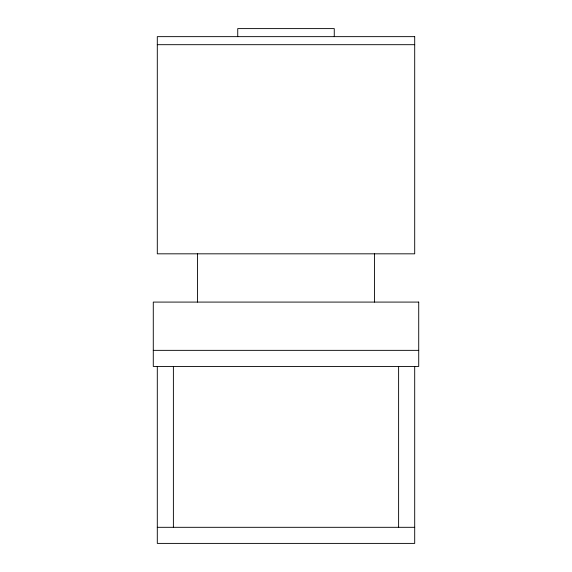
<?xml version="1.0" encoding="UTF-8"?>
<svg xmlns="http://www.w3.org/2000/svg" width="572" height="572" viewBox="0 0 572 572"><rect width="100%" height="100%" fill="white"/><g stroke="black" fill="none" stroke-linecap="round" stroke-linejoin="round"><path stroke-width="0.86" d="M157.3 44.688L414.7 44.688M153.282 350.35L418.718 350.35M157.3 527.312L414.7 527.312M414.7 366.438L414.7 543.4L157.3 543.4L157.3 366.438M398.612 366.438L398.612 527.312M374.481 253.825L374.481 302.087M334.262 36.644L334.262 28.6L237.737 28.6L237.737 36.644M197.519 253.825L197.519 302.087M173.387 366.438L173.387 527.312M414.7 36.644L157.3 36.644L157.3 253.825L414.7 253.825L414.7 36.644M418.718 302.087L153.282 302.087L153.282 366.438L418.718 366.438L418.718 302.087"/></g></svg>
